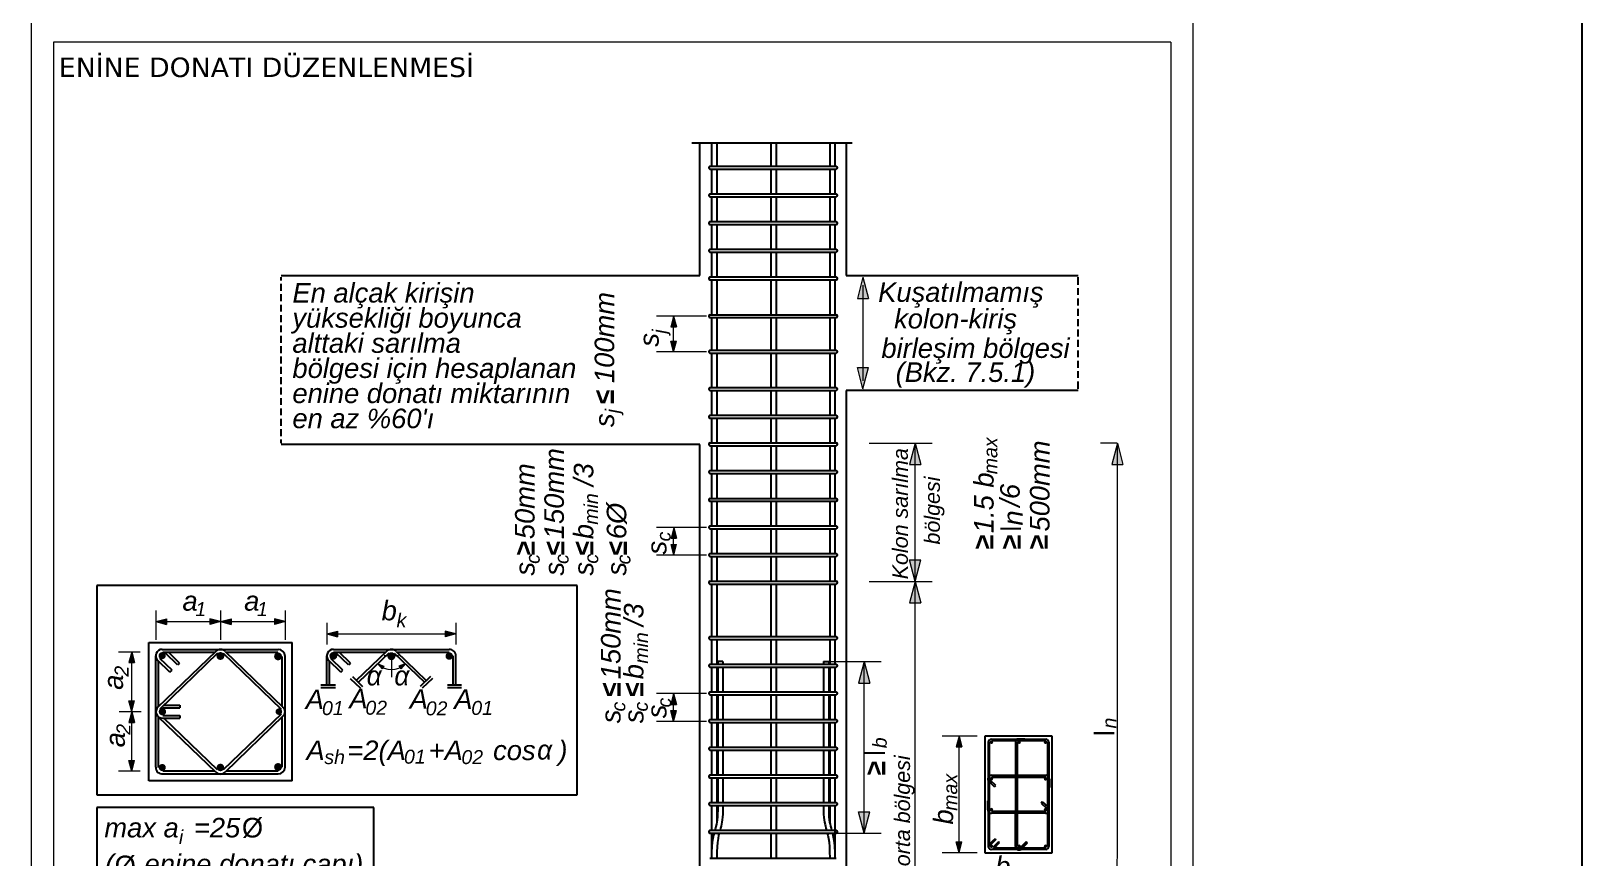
# Model space of a CAD drawing. Header units: millimetres. Extents: x 2232 to 85269, y -3593 to 5869.
# Drawn here: x 84852.8 to 85269.2, y -41.4 to 180.7 of the extents above; entities that cross this region are included whole.
import ezdxf

# ---------------------------------------------------------------- set-up
doc = ezdxf.new("R2010")
doc.units = ezdxf.units.MM
doc.layers.add('Standart', color=7, linetype='Continuous')
doc.styles.add('arial_1_0', font='arial.ttf', dxfattribs={"height": 0.2})
doc.styles.add('arialitalic_1_0', font='ariali.ttf', dxfattribs={"height": 0.2})
doc.styles.add('mistral_1_0', font='MISTRAL.TTF', dxfattribs={"height": 0.2})
doc.styles.add('symbolbold_1_0', font='', dxfattribs={"height": 0.2})
doc.styles.add('symbolitalic_1_0', font='', dxfattribs={"height": 0.2})
doc.styles.add('verdana_1_18', font='verdana.ttf', dxfattribs={"height": 0.2})
doc.styles.get('symbolbold_1_0').set_extended_font_data('Symbol', bold=True)
doc.styles.get('symbolitalic_1_0').set_extended_font_data('Symbol', italic=True)

msp = doc.modelspace()

# ---------------------------------------------------------------- hatches: boundary and pattern name
at = {"layer": 'Standart', "linetype": 'Continuous', "lineweight": 5}
for points in [[(85076.16, 114.59), (85074.67, 108.84), (85077.65, 108.84)], [(85025.33, 104.08), (85024.59, 101.2), (85026.08, 101.2)], [(85025.33, 94.52), (85024.59, 97.4), (85026.08, 97.4)], [(85076.16, 84.53), (85074.67, 90.29), (85077.65, 90.29)], [(85090.2, 69.98), (85088.71, 64.23), (85091.69, 64.23)], [(85144.49, 69.98), (85143, 64.23), (85145.98, 64.23)], [(85025.4, 47.31), (85024.65, 44.43), (85026.14, 44.43)], [(85025.4, 39.86), (85024.65, 42.74), (85026.14, 42.74)], [(85090.2, 32.85), (85088.71, 38.61), (85091.69, 38.61)], [(85090.2, 32.85), (85088.71, 27.1), (85091.69, 27.1)], [(84886.3, 22.06), (84889.17, 22.8), (84889.17, 21.31)], [(84903.67, 22.06), (84900.79, 22.8), (84900.79, 21.31)], [(84903.67, 22.06), (84906.55, 22.8), (84906.55, 21.31)], [(84921.04, 22.06), (84918.16, 22.8), (84918.16, 21.31)], [(84932.23, 18.74), (84935.11, 19.48), (84935.11, 18)], [(84966.88, 18.74), (84964.01, 19.48), (84964.01, 18)], [(84879.84, 13.9), (84879.1, 11.02), (84880.59, 11.02)], [(84945.88, 10.68), (84947.55, 10.06), (84947.04, 9.33)], [(84953.27, 10.68), (84951.6, 10.06), (84952.11, 9.33)], [(85076.49, 11.29), (85075, 5.54), (85077.98, 5.54)], [(84879.84, -2.14), (84879.1, 0.74), (84880.59, 0.74)], [(85025.33, 2.7), (85024.59, -0.18), (85026.08, -0.18)], [(84879.84, -2.14), (84879.1, -5.01), (84880.59, -5.01)], [(85025.33, -4.75), (85024.59, -1.87), (85026.08, -1.87)], [(85101.99, -8.69), (85101.24, -11.56), (85102.73, -11.56)], [(84879.84, -18.18), (84879.1, -15.3), (84880.59, -15.3)], [(85076.49, -34.78), (85075, -29.02), (85077.98, -29.02)], [(85101.99, -40.02), (85101.24, -37.14), (85102.73, -37.14)]]:
    msp.add_hatch(color=1, dxfattribs=at).paths.add_polyline_path(points)
at = {"layer": 'Standart', "linetype": 'Continuous', "lineweight": -3}
h = msp.add_hatch(color=254, dxfattribs=at)
edge = h.paths.add_edge_path(flags=0)
edge.add_arc((84888, 12.89), 0.971, 0, 360)
h = msp.add_hatch(color=254, dxfattribs=at)
edge = h.paths.add_edge_path(flags=0)
edge.add_arc((84903.65, 12.81), 1.07, 0, 360)
h = msp.add_hatch(color=254, dxfattribs=at)
edge = h.paths.add_edge_path(flags=0)
edge.add_arc((84919.13, 12.71), 1.07, 0, 360)
h = msp.add_hatch(color=254, dxfattribs=at)
edge = h.paths.add_edge_path(flags=0)
edge.add_arc((84933.97, 12.85), 1.05, 0, 360)
h = msp.add_hatch(color=254, dxfattribs=at)
edge = h.paths.add_edge_path(flags=0)
edge.add_arc((84949.56, 12.76), 1.08, 0, 360)
h = msp.add_hatch(color=254, dxfattribs=at)
edge = h.paths.add_edge_path(flags=0)
edge.add_arc((84965.1, 12.8), 1.01, 0, 360)
h = msp.add_hatch(color=254, dxfattribs=at)
edge = h.paths.add_edge_path(flags=0)
edge.add_arc((84888.07, -2.14), 0.994, 0, 360)
h = msp.add_hatch(color=254, dxfattribs=at)
edge = h.paths.add_edge_path(flags=0)
edge.add_arc((84919.35, -2.14), 0.892, 0, 360)
h = msp.add_hatch(color=254, dxfattribs=at)
edge = h.paths.add_edge_path(flags=0)
edge.add_arc((85110.67, -10.36), 0.487, 0, 360)
h = msp.add_hatch(color=254, dxfattribs=at)
edge = h.paths.add_edge_path(flags=0)
edge.add_arc((85118.11, -10.35), 0.487, 0, 360)
h = msp.add_hatch(color=254, dxfattribs=at)
edge = h.paths.add_edge_path(flags=0)
edge.add_arc((85125.2, -10.36), 0.487, 0, 360)
h = msp.add_hatch(color=254, dxfattribs=at)
edge = h.paths.add_edge_path(flags=0)
edge.add_arc((84888.03, -17.15), 0.961, 0, 360)
h = msp.add_hatch(color=254, dxfattribs=at)
edge = h.paths.add_edge_path(flags=0)
edge.add_arc((84903.65, -17.13), 1.02, 0, 360)
h = msp.add_hatch(color=254, dxfattribs=at)
edge = h.paths.add_edge_path(flags=0)
edge.add_arc((84919.13, -17.01), 1.07, 0, 360)
h = msp.add_hatch(color=254, dxfattribs=at)
edge = h.paths.add_edge_path(flags=0)
edge.add_arc((85110.67, -20.19), 0.487, 0, 360)
h = msp.add_hatch(color=254, dxfattribs=at)
edge = h.paths.add_edge_path(flags=0)
edge.add_arc((85125.2, -20.19), 0.487, 0, 360)
h = msp.add_hatch(color=254, dxfattribs=at)
edge = h.paths.add_edge_path(flags=0)
edge.add_arc((85110.67, -28.45), 0.487, 0, 360)
h = msp.add_hatch(color=254, dxfattribs=at)
edge = h.paths.add_edge_path(flags=0)
edge.add_arc((85125.2, -28.46), 0.487, 0, 360)
h = msp.add_hatch(color=254, dxfattribs=at)
edge = h.paths.add_edge_path(flags=0)
edge.add_arc((85110.67, -38.29), 0.487, 0, 360)
h = msp.add_hatch(color=254, dxfattribs=at)
edge = h.paths.add_edge_path(flags=0)
edge.add_arc((85118.11, -38.29), 0.487, 0, 360)
h = msp.add_hatch(color=254, dxfattribs=at)
edge = h.paths.add_edge_path(flags=0)
edge.add_arc((85125.2, -38.29), 0.487, 0, 360)

# ---------------------------------------------------------------- linework, layer by layer
msp.add_line((85269.24, 906.6), (85269.24, -3593.4))
at = {"layer": 'Standart', "color": 250, "linetype": 'Continuous', "lineweight": 5}
for points in [[(84852.8, 849.19), (84852.8, -1192.84)], [(85164.8, -1192.84), (85164.8, 849.19)], [(84858.8, 177.68), (84858.8, -278.41)], [(85158.8, 177.68), (84858.8, 177.68)], [(85158.8, 177.68), (85158.8, -278.41)]]:
    msp.add_lwpolyline(points, dxfattribs=at)
at = {"layer": 'Standart', "color": 254, "linetype": 'Continuous', "lineweight": -3}
for points in [[(85030.22, 150.67), (85073.31, 150.67)], [(85035.48, 150.67), (85035.48, 144.37)], [(85036.9, 150.67), (85036.9, 144.37)], [(85051.42, 150.67), (85051.42, 144.37)], [(85052.85, 150.58), (85052.85, 144.37)], [(85067.27, 150.67), (85067.27, 144.37)], [(85068.64, 150.67), (85068.64, 144.37)], [(85035.1, 144.37), (85069.01, 144.37)], [(85035.1, 143.6), (85069.01, 143.6)], [(85035.48, 143.6), (85035.48, 136.93)], [(85036.9, 143.6), (85036.9, 136.93)], [(85051.42, 143.6), (85051.42, 136.93)], [(85052.85, 143.6), (85052.85, 136.93)], [(85067.27, 143.6), (85067.27, 136.93)], [(85068.64, 143.6), (85068.64, 136.93)], [(85035.1, 136.93), (85069.01, 136.93)], [(85035.1, 136.15), (85069.01, 136.15)], [(85035.48, 136.15), (85035.48, 129.45)], [(85036.9, 136.15), (85036.9, 129.45)], [(85051.42, 136.15), (85051.42, 129.45)], [(85052.85, 136.15), (85052.85, 129.45)], [(85067.27, 136.15), (85067.27, 129.45)], [(85068.64, 136.15), (85068.64, 129.45)], [(85035.1, 129.48), (85069.01, 129.48)], [(85035.1, 128.71), (85069.01, 128.71)], [(85035.48, 128.71), (85035.48, 122.07)], [(85036.9, 128.71), (85036.9, 122.07)], [(85051.42, 128.71), (85051.42, 122.07)], [(85052.85, 128.71), (85052.85, 122.07)], [(85067.27, 128.71), (85067.27, 122.07)], [(85068.64, 128.71), (85068.64, 122.07)], [(85035.1, 122.07), (85069.01, 122.07)], [(85035.1, 121.29), (85069.01, 121.29)], [(85035.48, 121.29), (85035.48, 114.59)], [(85036.9, 121.29), (85036.9, 114.59)], [(85051.42, 121.29), (85051.42, 114.59)], [(85052.85, 121.29), (85052.85, 114.59)], [(85067.27, 121.29), (85067.27, 114.59)], [(85068.64, 121.29), (85068.64, 114.59)], [(84919.96, 113.69), (84919.96, 114.59)], [(84919.96, 110.87), (84919.96, 112.76)], [(85035.1, 114.62), (85069.01, 114.62)], [(85035.1, 113.85), (85069.01, 113.85)], [(85035.48, 113.85), (85035.48, 104.45)], [(85036.9, 113.85), (85036.9, 104.45)], [(85051.42, 113.85), (85051.42, 104.45)], [(85052.85, 113.85), (85052.85, 104.45)], [(85067.27, 113.85), (85067.27, 104.45)], [(85068.64, 113.85), (85068.64, 104.45)], [(85133.94, 112.54), (85133.94, 114.59)], [(84919.96, 108.11), (84919.96, 109.97)], [(85133.94, 109.78), (85133.94, 111.64)], [(85133.94, 106.99), (85133.94, 108.82)], [(84919.96, 105.32), (84919.96, 107.15)], [(84919.96, 102.49), (84919.96, 104.39)], [(85035.1, 104.48), (85069.01, 104.48)], [(85133.94, 104.17), (85133.94, 106.06)], [(84919.96, 99.76), (84919.96, 101.59)], [(85035.1, 103.7), (85069.01, 103.7)], [(85035.48, 103.7), (85035.48, 94.92)], [(85036.9, 103.7), (85036.9, 94.92)], [(85051.42, 103.7), (85051.42, 94.92)], [(85052.85, 103.7), (85052.85, 94.92)], [(85067.27, 103.7), (85067.27, 94.92)], [(85068.64, 103.7), (85068.64, 94.92)], [(85133.94, 101.44), (85133.94, 103.27)], [(85133.94, 98.62), (85133.94, 100.51)], [(84919.96, 96.94), (84919.96, 98.83)], [(84919.96, 94.18), (84919.96, 96.04)], [(85133.94, 95.85), (85133.94, 97.69)], [(84919.96, 91.39), (84919.96, 93.22)], [(85035.1, 94.92), (85069.01, 94.92)], [(85035.1, 94.15), (85069.01, 94.15)], [(85035.48, 94.15), (85035.48, 84.9)], [(85036.9, 94.15), (85036.9, 84.9)], [(85051.42, 94.15), (85051.42, 84.9)], [(85052.85, 94.15), (85052.85, 84.9)], [(85067.27, 94.15), (85067.27, 84.9)], [(85068.64, 94.15), (85068.64, 84.9)], [(85133.94, 93.06), (85133.94, 94.89)], [(85133.94, 90.24), (85133.94, 92.13)], [(84919.96, 88.56), (84919.96, 90.46)], [(84919.96, 85.8), (84919.96, 87.67)], [(85133.94, 87.48), (85133.94, 89.34)], [(84919.96, 83.01), (84919.96, 84.9)], [(85035.1, 84.9), (85069.01, 84.9)], [(85035.1, 84.13), (85069.01, 84.13)], [(85035.48, 84.13), (85035.48, 77.46)], [(85036.9, 84.13), (85036.9, 77.46)], [(85051.42, 84.13), (85051.42, 77.46)], [(85052.85, 84.13), (85052.85, 77.46)], [(85067.27, 84.13), (85067.27, 77.46)], [(85068.64, 84.13), (85068.64, 77.46)], [(85133.94, 84.53), (85133.94, 86.58)], [(84919.96, 80.25), (84919.96, 82.08)], [(84919.96, 77.46), (84919.96, 79.29)], [(84919.96, 74.64), (84919.96, 76.53)], [(85035.1, 77.46), (85069.01, 77.46)], [(85035.1, 76.68), (85069.01, 76.68)], [(85035.48, 76.68), (85035.48, 70.08)], [(85036.9, 76.68), (85036.9, 70.08)], [(85051.42, 76.68), (85051.42, 70.08)], [(85052.85, 76.68), (85052.85, 70.08)], [(85067.27, 76.68), (85067.27, 70.08)], [(85068.64, 76.68), (85068.64, 70.08)], [(84919.96, 71.88), (84919.96, 73.74)], [(84919.96, 69.98), (84919.96, 70.98)], [(85035.1, 70.08), (85069.01, 70.08)], [(85035.1, 69.3), (85069.01, 69.3)], [(85035.48, 69.3), (85035.48, 62.63)], [(85036.9, 69.3), (85036.9, 62.63)], [(85051.42, 69.3), (85051.42, 62.63)], [(85052.85, 69.3), (85052.85, 62.63)], [(85067.27, 69.3), (85067.27, 62.63)], [(85068.64, 69.3), (85068.64, 62.63)], [(85077.82, 69.98), (85077.88, 69.98)], [(85035.1, 62.63), (85069.01, 62.63)], [(85035.1, 61.86), (85069.01, 61.86)], [(85035.48, 61.86), (85035.48, 55.15)], [(85036.9, 61.86), (85036.9, 55.15)], [(85051.42, 61.86), (85051.42, 55.15)], [(85052.85, 61.86), (85052.85, 55.15)], [(85067.27, 61.86), (85067.27, 55.15)], [(85068.64, 61.86), (85068.64, 55.15)], [(85035.1, 55.15), (85069.01, 55.15)], [(85035.1, 54.38), (85069.01, 54.38)], [(85035.48, 54.38), (85035.48, 47.77)], [(85036.9, 54.38), (85036.9, 47.77)], [(85051.42, 54.38), (85051.42, 47.77)], [(85052.85, 54.38), (85052.85, 47.77)], [(85067.27, 54.38), (85067.27, 47.77)], [(85068.64, 54.38), (85068.64, 47.77)], [(85035.1, 47.77), (85069.01, 47.77)], [(85035.1, 47), (85069.01, 47)], [(85035.48, 47), (85035.48, 40.33)], [(85036.9, 47), (85036.9, 40.33)], [(85051.42, 47), (85051.42, 40.33)], [(85052.85, 47), (85052.85, 40.33)], [(85067.27, 47), (85067.27, 40.33)], [(85068.64, 47), (85068.64, 40.33)], [(85035.1, 40.33), (85069.01, 40.33)], [(85035.1, 39.55), (85069.01, 39.55)], [(85035.48, 39.55), (85035.48, 32.91)], [(85036.9, 39.55), (85036.9, 32.91)], [(85051.42, 39.55), (85051.42, 32.91)], [(85052.85, 39.55), (85052.85, 32.91)], [(85067.27, 39.55), (85067.27, 32.91)], [(85068.64, 39.55), (85068.64, 32.91)], [(84999.44, 31.73), (84870.48, 31.73)], [(84870.48, 31.73), (84870.48, -24.5)], [(84999.44, -24.5), (84999.44, 31.73)], [(85035.1, 32.91), (85069.01, 32.91)], [(85035.1, 32.14), (85069.01, 32.14)], [(85035.48, 32.14), (85035.48, 17.99)], [(85036.9, 32.14), (85036.9, 17.99)], [(85051.42, 32.14), (85051.42, 17.99)], [(85052.85, 32.14), (85052.85, 17.99)], [(85067.27, 32.14), (85067.27, 17.99)], [(85068.64, 32.14), (85068.64, 17.99)], [(85035.1, 18.02), (85069.01, 18.02)], [(85035.1, 17.25), (85069.01, 17.25)], [(85035.48, 17.25), (85035.48, 10.61)], [(85036.9, 17.25), (85036.9, 10.61)], [(85051.42, 17.25), (85051.42, 10.61)], [(85052.85, 17.25), (85052.85, 10.61)], [(85067.27, 17.25), (85067.27, 10.61)], [(85068.64, 17.25), (85068.64, 10.61)], [(84884.4, -20.72), (84884.4, 16.44)], [(84884.4, 16.44), (84922.9, 16.44)], [(84886.3, -17.01), (84886.3, 12.82)], [(84902.4, 14.06), (84886.86, -0.9)], [(84902.89, 13.56), (84887.35, -1.45)], [(84888.02, 14.58), (84919.13, 14.58)], [(84888.2, 13.84), (84902.18, 13.84)], [(84892.13, 10.4), (84888.87, 13.56)], [(84892.69, 10.92), (84889.68, 13.84)], [(84904.41, 13.56), (84919.92, -1.45)], [(84904.91, 14.06), (84920.45, -0.9)], [(84905.13, 13.84), (84919.08, 13.84)], [(84920.2, -0.68), (84920.2, 12.7)], [(84921.01, -17.01), (84921.01, 12.71)], [(84922.9, -20.72), (84922.9, 16.44)], [(84932.23, 4.97), (84932.23, 12.82)], [(84934.03, 14.58), (84965.09, 14.58)], [(84934.03, 13.84), (84948.05, 13.84)], [(84938, 10.4), (84934.75, 13.56)], [(84938.56, 10.92), (84935.55, 13.84)], [(84948.27, 14.06), (84940.14, 6.21)], [(84948.83, 13.56), (84940.7, 5.74)], [(84950.29, 13.56), (84958.42, 5.74)], [(84950.85, 14.06), (84958.91, 6.21)], [(84951.03, 13.84), (84965.09, 13.84)], [(84966.11, 4.97), (84966.11, 12.82)], [(84966.88, 4.97), (84966.88, 12.82)], [(84890.11, 8.44), (84886.86, 11.64)], [(84887.07, -0.68), (84887.07, 11.42)], [(84890.67, 8.97), (84887.35, 12.1)], [(84890.11, 8.44), (84890.67, 8.97)], [(84892.69, 10.92), (84892.13, 10.4)], [(84935.99, 8.44), (84932.73, 11.64)], [(84932.98, 4.97), (84932.98, 11.36)], [(84936.55, 8.97), (84933.29, 12.1)], [(84935.99, 8.44), (84936.55, 8.97)], [(84938.56, 10.92), (84938, 10.4)], [(85035.1, 10.61), (85069.01, 10.61)], [(85035.1, 9.83), (85069.01, 9.83)], [(85035.48, 9.83), (85035.48, 3.16)], [(85036.9, 9.83), (85036.9, 3.16)], [(85037.18, 11.29), (85037.18, 10.61)], [(85038.58, 11.29), (85037.18, 11.29)], [(85037.18, 9.83), (85037.18, 3.16)], [(85038.58, 11.29), (85038.58, 10.61)], [(85038.58, 9.83), (85038.58, 3.16)], [(85051.42, 9.83), (85051.42, 3.16)], [(85052.85, 9.83), (85052.85, 3.16)], [(85065.6, 11.29), (85065.6, 10.61)], [(85065.6, 11.29), (85067, 11.29)], [(85065.6, 9.83), (85065.6, 3.16)], [(85067, 11.29), (85067, 10.61)], [(85067, 11.29), (85067.06, 11.29)], [(85067, 9.83), (85067, 3.16)], [(85067.27, 9.83), (85067.27, 3.16)], [(85068.64, 9.83), (85068.64, 3.16)], [(84934.53, 4.97), (84930.65, 4.97)], [(84934.53, 4.22), (84930.65, 4.22)], [(84938.5, 6.77), (84941.26, 4.13)], [(84939.09, 7.29), (84941.76, 4.66)], [(84940.7, 5.74), (84940.76, 5.74)], [(84960.03, 7.29), (84957.3, 4.66)], [(84960.56, 6.77), (84957.86, 4.13)], [(84958.42, 5.74), (84958.48, 5.74)], [(84968.4, 4.97), (84964.59, 4.97)], [(84968.4, 4.22), (84964.59, 4.22)], [(85035.1, 3.16), (85069.01, 3.16)], [(85035.1, 2.39), (85069.01, 2.39)], [(85035.48, 2.39), (85035.48, -4.25)], [(85036.9, 2.39), (85036.9, -4.25)], [(85037.18, 2.39), (85037.18, -4.25)], [(85038.58, 2.39), (85038.58, -4.25)], [(85051.42, 2.39), (85051.42, -4.25)], [(85052.85, 2.39), (85052.85, -4.25)], [(85065.6, 2.39), (85065.6, -4.25)], [(85067, 2.39), (85067, -4.25)], [(85067.27, 2.39), (85067.27, -4.25)], [(85068.64, 2.39), (85068.64, -4.25)], [(84887.07, -17.12), (84887.07, -3.56)], [(84902.4, -18.36), (84887.07, -3.6)], [(84888.16, -1.11), (84892.75, -1.11)], [(84888.16, -3.13), (84892.75, -3.13)], [(84888.16, -3.87), (84892.75, -3.87)], [(84888.5, -0.43), (84892.75, -0.43)], [(84902.89, -17.8), (84888.5, -3.87)], [(84892.75, -0.43), (84892.75, -1.11)], [(84892.75, -3.13), (84892.75, -3.87)], [(84919.92, -2.85), (84904.41, -17.8)], [(84920.45, -3.38), (84904.91, -18.36)], [(84920.2, -17.01), (84920.2, -3.6)], [(85035.1, -4.25), (85069.01, -4.25)], [(85035.1, -5.03), (85069.01, -5.03)], [(85035.48, -5.03), (85035.48, -11.7)], [(85036.9, -5.03), (85036.9, -11.7)], [(85037.18, -5.03), (85037.18, -11.7)], [(85038.58, -5.03), (85038.58, -11.7)], [(85051.42, -5.03), (85051.42, -11.7)], [(85052.85, -5.03), (85052.85, -11.7)], [(85065.6, -5.03), (85065.6, -11.7)], [(85067, -5.03), (85067, -11.7)], [(85067.27, -5.03), (85067.27, -11.7)], [(85068.64, -5.03), (85068.64, -11.7)], [(85035.1, -11.7), (85069.01, -11.7)], [(85035.1, -12.47), (85069.01, -12.47)], [(85035.48, -12.47), (85035.48, -19.14)], [(85036.9, -12.47), (85036.9, -19.14)], [(85037.18, -12.47), (85037.18, -19.14)], [(85038.58, -12.47), (85038.58, -19.14)], [(85051.42, -12.47), (85051.42, -19.14)], [(85052.85, -12.47), (85052.85, -19.14)], [(85065.6, -12.47), (85065.6, -19.14)], [(85067, -12.47), (85067, -19.14)], [(85067.27, -12.47), (85067.27, -19.14)], [(85068.64, -12.47), (85068.64, -19.14)], [(85126.99, -8.69), (85108.94, -8.69)], [(85108.94, -8.69), (85108.94, -40.02)], [(85109.84, -38.34), (85109.84, -10.36)], [(85110.18, -38.34), (85110.18, -10.36)], [(85110.67, -9.56), (85125.25, -9.56)], [(85110.67, -9.87), (85125.25, -9.87)], [(85117.15, -10.21), (85117.15, -19.23)], [(85117.67, -9.49), (85117.53, -9.55)], [(85117.62, -10.35), (85117.62, -19.23)], [(85117.62, -10.35), (85117.62, -19.23)], [(85119.64, -9.49), (85117.67, -9.49)], [(85119.64, -9.49), (85119.64, -9.56)], [(85125.69, -10.36), (85125.69, -38.34)], [(85126.09, -10.36), (85126.09, -38.34)], [(85126.99, -40.02), (85126.99, -8.69)], [(84922.9, -20.72), (84884.4, -20.72)], [(84919.15, -18.89), (84888.17, -18.89)], [(84902.12, -18.14), (84888.23, -18.14)], [(84919.15, -18.14), (84905.19, -18.14)], [(85035.1, -19.14), (85069.01, -19.14)], [(85035.1, -19.92), (85069.01, -19.92)], [(85035.48, -19.92), (85035.48, -26.56)], [(85036.9, -19.92), (85036.9, -26.56)], [(85037.18, -19.92), (85037.18, -26.56)], [(85038.58, -19.92), (85038.58, -26.56)], [(85051.42, -19.92), (85051.42, -26.56)], [(85052.85, -19.92), (85052.85, -26.56)], [(85065.6, -19.92), (85065.6, -26.56)], [(85067, -19.92), (85067, -26.56)], [(85067.27, -19.92), (85067.27, -26.56)], [(85068.64, -19.92), (85068.64, -26.56)], [(85111.85, -21.96), (85110.33, -20.51)], [(85111.85, -21.96), (85110.33, -20.51)], [(85110.67, -19.23), (85125.25, -19.23)], [(85110.67, -19.7), (85125.25, -19.7)], [(85117.15, -19.7), (85117.15, -28.94)], [(85117.62, -19.7), (85117.62, -28.94)], [(85117.62, -19.7), (85117.62, -28.94)], [(85126.22, -20.2), (85126.22, -22.52)], [(84870.48, -24.5), (84999.44, -24.5)], [(85111.53, -22.3), (85110.18, -21.01)], [(85111.53, -22.3), (85111.85, -21.96)], [(85126.22, -22.52), (85126.09, -22.52)], [(84944.88, -27.86), (84870.48, -27.86)], [(84870.48, -27.86), (84870.48, -48.8)], [(84944.88, -48.8), (84944.88, -27.86)], [(85035.1, -26.56), (85069.01, -26.56)], [(85035.1, -27.33), (85069.01, -27.33)], [(85035.48, -27.33), (85035.48, -34)], [(85036.9, -27.33), (85036.9, -31.95)], [(85037.18, -28.6), (85037.16, -29.65)], [(85037.18, -27.33), (85037.18, -28.6)], [(85038.58, -28.6), (85038.52, -29.63)], [(85038.58, -27.33), (85038.58, -28.6)], [(85051.42, -27.33), (85051.42, -34.03)], [(85052.85, -27.33), (85052.85, -34.03)], [(85065.6, -27.33), (85065.6, -28.6)], [(85065.6, -28.6), (85065.61, -29.63)], [(85067, -27.33), (85067, -28.6)], [(85067, -28.6), (85067, -29.63)], [(85067.27, -27.33), (85067.27, -31.95)], [(85067.27, -27.33), (85067.27, -31.95)], [(85068.64, -27.33), (85068.64, -41.43)], [(85109.68, -26.12), (85109.84, -26.12)], [(85109.68, -28.51), (85109.68, -26.12)], [(85125.25, -28.94), (85110.67, -28.94)], [(85124.33, -26.36), (85124.01, -26.7)], [(85124.01, -26.7), (85125.59, -28.16)], [(85124.33, -26.36), (85125.69, -27.61)], [(85036.71, -32.96), (85036.56, -33.41)], [(85036.84, -32.39), (85036.71, -32.96)], [(85036.94, -31.86), (85036.84, -32.39)], [(85037.04, -31.23), (85036.94, -31.86)], [(85037.12, -30.49), (85037.04, -31.23)], [(85037.16, -29.65), (85037.12, -30.49)], [(85038.08, -32.88), (85037.92, -33.47)], [(85038.21, -32.4), (85038.08, -32.88)], [(85038.3, -31.86), (85038.21, -32.4)], [(85038.39, -31.21), (85038.3, -31.86)], [(85038.46, -30.49), (85038.39, -31.21)], [(85038.52, -29.63), (85038.46, -30.49)], [(85065.61, -29.63), (85065.66, -30.59)], [(85065.66, -30.59), (85065.75, -31.21)], [(85065.75, -31.21), (85065.88, -31.86)], [(85065.88, -31.86), (85065.99, -32.41)], [(85065.99, -32.41), (85066.1, -32.88)], [(85066.1, -32.88), (85066.22, -33.41)], [(85067, -29.63), (85067.01, -30.5)], [(85067.01, -30.5), (85067.11, -31.19)], [(85067.11, -31.19), (85067.21, -31.86)], [(85067.21, -31.86), (85067.34, -32.39)], [(85067.34, -32.39), (85067.46, -32.88)], [(85067.46, -32.88), (85067.62, -33.41)], [(85125.18, -29.44), (85110.67, -29.44)], [(85117.15, -38.34), (85117.15, -29.44)], [(85117.62, -29.44), (85117.62, -38.34)], [(85117.62, -38.34), (85117.62, -29.44)], [(85035.1, -34), (85069.01, -34)], [(85035.1, -34.78), (85069.01, -34.78)], [(85035.48, -34.78), (85035.48, -41.45)], [(85035.73, -37.2), (85035.6, -38.41)], [(85035.88, -36.17), (85035.73, -37.2)], [(85036.07, -35.3), (85035.88, -36.17)], [(85036.2, -34.78), (85036.07, -35.3)], [(85036.56, -33.41), (85036.38, -33.97)], [(85036.38, -33.97), (85036.38, -34)], [(85037.09, -37.31), (85037, -38.41)], [(85037.28, -36.17), (85037.09, -37.31)], [(85037.43, -35.31), (85037.28, -36.17)], [(85037.57, -34.79), (85037.43, -35.31)], [(85037.8, -33.97), (85037.79, -34)], [(85037.92, -33.47), (85037.8, -33.97)], [(85051.42, -34.78), (85051.42, -41.43)], [(85052.85, -34.78), (85052.85, -41.43)], [(85066.22, -33.41), (85066.38, -33.97)], [(85066.38, -33.97), (85066.39, -34)], [(85066.56, -34.78), (85066.72, -35.3)], [(85066.72, -35.3), (85066.9, -36.17)], [(85066.9, -36.17), (85067.06, -37.2)], [(85067.06, -37.2), (85067.18, -38.41)], [(85067.62, -33.41), (85067.77, -33.97)], [(85067.77, -33.97), (85067.78, -34)], [(85067.96, -34.78), (85068.11, -35.3)], [(85068.11, -35.3), (85068.3, -36.17)], [(85068.3, -36.17), (85068.45, -37.19)], [(85068.45, -37.19), (85068.52, -38.41)], [(85111.64, -36.3), (85110.18, -37.63)], [(85111.85, -36.51), (85110.33, -37.97)], [(85112.53, -37.13), (85111.01, -38.65)], [(85112.79, -37.38), (85111.29, -38.87)], [(85111.64, -36.3), (85111.85, -36.51)], [(85112.79, -37.38), (85112.53, -37.13)], [(85119.96, -37.13), (85118.44, -38.65)], [(85120.26, -37.44), (85118.94, -38.78)], [(85120.26, -37.44), (85119.96, -37.13)], [(85035.1, -41.45), (85069.01, -41.45)], [(85035.6, -38.41), (85035.54, -39.8)], [(85035.54, -39.8), (85035.54, -41.45)], [(85036.94, -39.8), (85036.9, -41.45)], [(85036.9, -40.76), (85036.9, -41.45)], [(85037, -38.41), (85036.94, -39.8)], [(85067.18, -38.41), (85067.21, -39.8)], [(85067.21, -39.8), (85067.27, -41.43)], [(85068.52, -38.41), (85068.64, -39.8)], [(85068.64, -39.8), (85068.64, -41.43)], [(85108.94, -40.02), (85126.99, -40.02)], [(85125.25, -39.15), (85110.67, -39.15)], [(85125.25, -38.78), (85111.39, -38.78)]]:
    msp.add_lwpolyline(points, dxfattribs=at)
at = {"layer": 'Standart', "color": 159, "linetype": 'Continuous', "lineweight": -3}
for points in [[(85032.41, 114.99), (85032.41, 150.67)], [(85071.71, 150.67), (85071.71, 114.99)], [(84919.96, 114.99), (85032.41, 114.99)], [(85071.71, 114.99), (85133.94, 114.99)], [(85133.94, 84.13), (85071.71, 84.13)], [(85071.71, 84.13), (85071.71, -153.31)], [(85032.41, 69.61), (84919.96, 69.61)], [(85032.41, -153.31), (85032.41, 69.61)]]:
    msp.add_lwpolyline(points, dxfattribs=at)
at = {"layer": 'Standart', "color": 1, "linetype": 'Continuous', "lineweight": 5}
for points in [[(85076.16, 114.59), (85074.67, 108.84)], [(85076.16, 114.59), (85077.65, 108.84)], [(85074.67, 108.84), (85077.65, 108.84)], [(85076.1, 112.39), (85076.1, 86.73)], [(85034.21, 104.08), (85020.74, 104.08)], [(85025.33, 104.08), (85024.59, 101.2)], [(85024.59, 101.2), (85026.08, 101.2)], [(85025.33, 94.52), (85025.33, 104.08)], [(85025.33, 104.08), (85026.08, 101.2)], [(85025.33, 94.52), (85024.59, 97.4)], [(85024.59, 97.4), (85026.08, 97.4)], [(85025.33, 94.52), (85026.08, 97.4)], [(85034.21, 94.52), (85020.74, 94.52)], [(85076.16, 84.53), (85074.67, 90.29)], [(85074.67, 90.29), (85077.65, 90.29)], [(85076.16, 84.53), (85077.65, 90.29)], [(85077.88, 69.98), (85094.76, 69.98)], [(85090.2, 69.98), (85088.71, 64.23)], [(85090.2, 69.98), (85091.69, 64.23)], [(85090.2, 32.85), (85090.2, 69.98)], [(85144.42, 69.98), (85139.96, 69.98)], [(85144.49, 69.98), (85143, 64.23)], [(85144.42, -153.31), (85144.49, 69.98)], [(85144.49, 69.98), (85145.98, 64.23)], [(85088.71, 64.23), (85091.69, 64.23)], [(85143, 64.23), (85145.98, 64.23)], [(85034.21, 47.31), (85020.74, 47.31)], [(85025.4, 47.31), (85024.65, 44.43)], [(85025.4, 47.31), (85026.14, 44.43)], [(85024.65, 44.43), (85026.14, 44.43)], [(85025.4, 39.86), (85024.65, 42.74)], [(85024.65, 42.74), (85026.14, 42.74)], [(85025.33, 42.06), (85025.33, 45.1)], [(85025.4, 39.86), (85026.14, 42.74)], [(85034.21, 39.86), (85020.74, 39.86)], [(85090.2, 32.85), (85088.71, 38.61)], [(85088.71, 38.61), (85091.69, 38.61)], [(85090.2, 32.85), (85091.69, 38.61)], [(85077.88, 32.85), (85094.76, 32.85)], [(85090.2, 32.85), (85088.71, 27.1)], [(85090.2, -115.77), (85090.2, 32.85)], [(85090.2, 32.85), (85091.69, 27.1)], [(84886.3, 25.01), (84886.3, 17.19)], [(84903.67, 25.01), (84903.67, 17.19)], [(84921.01, 25.01), (84921.01, 17.19)], [(85088.71, 27.1), (85091.69, 27.1)], [(84886.3, 22.06), (84889.17, 22.8)], [(84886.3, 22.06), (84903.67, 22.06)], [(84886.3, 22.06), (84889.17, 21.31)], [(84889.17, 22.8), (84889.17, 21.31)], [(84903.67, 22.06), (84900.79, 22.8)], [(84900.79, 22.8), (84900.79, 21.31)], [(84903.67, 22.06), (84900.79, 21.31)], [(84903.67, 22.06), (84906.55, 22.8)], [(84903.67, 22.06), (84921.01, 22.06)], [(84903.67, 22.06), (84906.55, 21.31)], [(84906.55, 22.8), (84906.55, 21.31)], [(84921.04, 22.06), (84918.16, 22.8)], [(84918.16, 22.8), (84918.16, 21.31)], [(84921.04, 22.06), (84918.16, 21.31)], [(84932.23, 21.72), (84932.23, 15.89)], [(84966.88, 21.72), (84966.88, 15.89)], [(84932.23, 18.74), (84935.11, 19.48)], [(84932.23, 18.74), (84966.88, 18.74)], [(84932.23, 18.74), (84935.11, 18)], [(84935.11, 19.48), (84935.11, 18)], [(84966.88, 18.74), (84964.01, 19.48)], [(84964.01, 19.48), (84964.01, 18)], [(84966.88, 18.74), (84964.01, 18)], [(84876.28, 13.9), (84882.11, 13.9)], [(84879.84, 13.9), (84879.1, 11.02)], [(84879.84, -1.92), (84879.84, 13.9)], [(84879.84, 13.9), (84880.59, 11.02)], [(84951.47, 12.82), (84947.59, 12.82)], [(84949.57, 13.71), (84949.57, 7.14)], [(84879.1, 11.02), (84880.59, 11.02)], [(84945.88, 10.68), (84947.55, 10.06)], [(84945.88, 10.68), (84947.04, 9.33)], [(84947.55, 10.06), (84947.04, 9.33)], [(84953.27, 10.68), (84951.6, 10.06)], [(84951.6, 10.06), (84952.11, 9.33)], [(84953.27, 10.68), (84952.11, 9.33)], [(85067, 11.29), (85081.08, 11.29)], [(85076.49, 11.29), (85075, 5.54)], [(85076.49, -34.78), (85076.49, 11.29)], [(85076.49, 11.29), (85077.98, 5.54)], [(85075, 5.54), (85077.98, 5.54)], [(84879.84, -2.14), (84879.1, 0.74)], [(84879.1, 0.74), (84880.59, 0.74)], [(84879.84, -2.14), (84880.59, 0.74)], [(85034.21, 2.7), (85020.74, 2.7)], [(85025.33, 2.7), (85024.59, -0.18)], [(85025.33, -4.75), (85025.33, 2.7)], [(85025.33, 2.7), (85026.08, -0.18)], [(84876.49, -2.14), (84882.33, -2.14)], [(84879.84, -2.14), (84879.1, -5.01)], [(84879.84, -17.86), (84879.84, -2.14)], [(84879.84, -2.14), (84880.59, -5.01)], [(85024.59, -0.18), (85026.08, -0.18)], [(85025.33, -4.75), (85024.59, -1.87)], [(85024.59, -1.87), (85026.08, -1.87)], [(85025.33, -4.75), (85026.08, -1.87)], [(84879.1, -5.01), (84880.59, -5.01)], [(85034.21, -4.75), (85020.74, -4.75)], [(85106.86, -8.69), (85097.46, -8.69)], [(85101.99, -8.69), (85101.24, -11.56)], [(85101.24, -11.56), (85102.73, -11.56)], [(85101.99, -40.02), (85101.99, -8.69)], [(85101.99, -8.69), (85102.73, -11.56)], [(84879.84, -18.18), (84879.1, -15.3)], [(84879.1, -15.3), (84880.59, -15.3)], [(84879.84, -18.18), (84880.59, -15.3)], [(84876.28, -18.08), (84882.11, -18.08)], [(85076.49, -34.78), (85075, -29.02)], [(85075, -29.02), (85077.98, -29.02)], [(85076.49, -34.78), (85077.98, -29.02)], [(85068.67, -34.78), (85081.08, -34.78)], [(85101.99, -40.02), (85101.24, -37.14)], [(85101.24, -37.14), (85102.73, -37.14)], [(85101.99, -40.02), (85102.73, -37.14)], [(85106.86, -40.02), (85097.46, -40.02)]]:
    msp.add_lwpolyline(points, dxfattribs=at)
at = {"layer": 'Standart', "color": 254, "linetype": 'Continuous', "lineweight": -3}
for centre, radius, start, end in [((85035.17, 143.98), 0.394, 99.8531, 260.1469), ((85068.94, 143.98), 0.394, 279.8531, 80.1469), ((85035.17, 136.54), 0.394, 99.8531, 260.1469), ((85068.94, 136.54), 0.394, 279.8531, 80.1469), ((85035.17, 129.09), 0.394, 99.8531, 260.1469), ((85068.94, 129.09), 0.394, 279.8531, 80.1469), ((85035.17, 121.68), 0.394, 99.8531, 260.1469), ((85068.94, 121.68), 0.394, 279.8531, 80.1469), ((85035.17, 114.23), 0.394, 99.8531, 260.1469), ((85068.94, 114.23), 0.394, 279.8531, 80.1469), ((85035.17, 104.09), 0.394, 99.8531, 260.1469), ((85068.94, 104.09), 0.394, 279.8531, 80.1469), ((85035.17, 94.54), 0.394, 99.8531, 260.1469), ((85068.94, 94.54), 0.394, 279.8531, 80.1469), ((85035.17, 84.52), 0.394, 99.8531, 260.1469), ((85068.94, 84.52), 0.394, 279.8531, 80.1469), ((85035.17, 77.07), 0.394, 99.8531, 260.1469), ((85068.94, 77.07), 0.394, 279.8531, 80.1469), ((85035.17, 69.69), 0.394, 99.8531, 260.1469), ((85068.94, 69.69), 0.394, 279.8531, 80.1469), ((85035.17, 62.24), 0.394, 99.8531, 260.1469), ((85068.94, 62.24), 0.394, 279.8531, 80.1469), ((85035.17, 54.77), 0.394, 99.8531, 260.1469), ((85068.94, 54.77), 0.394, 279.8531, 80.1469), ((85035.17, 47.38), 0.394, 99.8531, 260.1469), ((85068.94, 47.38), 0.394, 279.8531, 80.1469), ((85035.17, 39.94), 0.394, 99.8531, 260.1469), ((85068.94, 39.94), 0.394, 279.8531, 80.1469), ((85035.17, 32.52), 0.394, 99.8531, 260.1469), ((85068.94, 32.52), 0.394, 279.8531, 80.1469), ((85035.17, 17.63), 0.394, 99.8531, 260.1469), ((85068.94, 17.63), 0.394, 279.8531, 80.1469), ((84888, 12.89), 1.7, 89.1404, 227.5726), ((84903.65, 12.81), 1.77, 44.7048, 135.2952), ((84919.13, 12.71), 1.87, 0, 90), ((84933.97, 12.85), 1.73, 87.8177, 224.4814), ((84949.56, 12.76), 1.83, 45.2665, 134.7335), ((84965.1, 12.8), 1.78, 0.3925, 90.6039), ((85035.17, 10.22), 0.394, 99.8531, 260.1469), ((85068.94, 10.22), 0.394, 279.8531, 80.1469), ((85035.17, 2.78), 0.394, 99.8531, 260.1469), ((85068.94, 2.78), 0.394, 279.8531, 80.1469), ((84888.07, -2.14), 1.74, 134.2281, 273.0306), ((84919.35, -2.14), 1.66, 311.5868, 48.4132), ((85035.17, -4.64), 0.394, 99.8531, 260.1469), ((85068.94, -4.64), 0.394, 279.8531, 80.1469), ((85035.17, -12.08), 0.394, 99.8531, 260.1469), ((85068.94, -12.08), 0.394, 279.8531, 80.1469), ((85110.63, -10.35), 0.798, 87.1837, 180.6545), ((85118.09, -10.35), 0.949, 149.5136, 171.5102), ((85125.29, -10.35), 0.798, 359.3455, 92.8163), ((84888.03, -17.15), 1.74, 175.4117, 274.5883), ((84903.65, -17.13), 1.76, 224.4203, 315.5797), ((84919.13, -17.01), 1.87, 270, 0), ((85035.17, -19.53), 0.394, 99.8531, 260.1469), ((85068.94, -19.53), 0.394, 279.8531, 80.1469), ((85110.69, -20.18), 0.968, 151.4434, 208.1809), ((85110.68, -20.22), 0.989, 90.4901, 121.0497), ((85125.1, -20.35), 1.13, 58.4195, 81.9812), ((85125.33, -20.19), 0.881, 359.8486, 30.7219), ((85035.17, -26.94), 0.394, 99.8531, 260.1469), ((85068.94, -26.94), 0.394, 279.8531, 80.1469), ((85110.83, -28.39), 1.15, 185.9374, 210.6957), ((85125.21, -28.46), 0.979, 334.7676, 25.2324), ((85110.69, -28.4), 1.04, 240.6901, 269.2244), ((85125.18, -28.4), 1.04, 269.5625, 299.0013), ((85035.17, -34.39), 0.394, 99.8531, 260.1469), ((85068.94, -34.39), 0.394, 279.8531, 80.1469), ((85110.67, -38.31), 0.835, 181.968, 318.2617), ((85118.08, -38.3), 0.927, 182.4739, 210.7909), ((85118.11, -38.3), 0.953, 243.079, 296.921), ((85125.22, -38.27), 0.876, 272.3575, 355.4807)]:
    msp.add_arc(centre, radius, start, end, dxfattribs=at)
at = {"layer": 'Standart', "color": 1, "linetype": 'Continuous', "lineweight": 5}
msp.add_arc((84949.57, 14.47), 5.29, 225.7357, 314.2643, dxfattribs=at)

# ---------------------------------------------------------------- texts
at = {"layer": 'Standart', "color": 1, "linetype": 'Continuous', "lineweight": 5, "style": 'verdana_1_18'}
msp.add_text('ENİNE DONATI DÜZENLENMESİ', height=5.2381, dxfattribs=at).set_placement((84860.25, 168.31))
at = {"layer": 'Standart', "color": 254, "linetype": 'Continuous', "lineweight": 5}
for s, height, style, p in [('En alçak kirişin', 5.25, 'arialitalic_1_0', (84922.99, 107.74)), ('yüksekliği boyunca', 5.25, 'arialitalic_1_0', (84922.99, 100.99)), ('alttaki sarılma', 5.25, 'arialitalic_1_0', (84922.99, 94.24)), ('bölgesi için hesaplanan', 5.25, 'arialitalic_1_0', (84922.99, 87.49)), ('enine donatı miktarının', 5.25, 'arialitalic_1_0', (84922.99, 80.74)), ("en az %60'ı", 5.25, 'arialitalic_1_0', (84922.99, 73.99)), ('max a  =25', 5.25, 'arialitalic_1_0', (84872.49, -35.92)), ('Ø', 5.25, 'arial_1_0', (84909.42, -35.92)), ('i', 3.75, 'arialitalic_1_0', (84892.51, -37.7)), ('(    enine donatı çapı)', 5.25, 'arialitalic_1_0', (84872.7, -45.68)), ('b', 5.25, 'arialitalic_1_0', (85111.69, -46.3))]:
    msp.add_text(s, height=height, dxfattribs=dict(at, style=style)).set_placement(p)
at = {"layer": 'Standart', "color": 254, "linetype": 'Continuous', "lineweight": -3}
for s, height, style, p in [('Kuşatılmamış', 5.25, 'arialitalic_1_0', (85080.26, 107.93)), ('kolon-kiriş', 5.25, 'arialitalic_1_0', (85084.55, 100.78)), ('birleşim bölgesi', 5.25, 'arialitalic_1_0', (85081.13, 92.87)), ('(Bkz. 7.5.1)', 5.25, 'arialitalic_1_0', (85084.94, 86.42)), ('a', 5.25, 'arialitalic_1_0', (84893.46, 24.97)), ('1', 3.75, 'arialitalic_1_0', (84896.91, 23.52)), ('a', 5.25, 'arialitalic_1_0', (84910.03, 24.98)), ('1', 3.75, 'arialitalic_1_0', (84913.45, 23.52)), ('b', 5.25, 'arialitalic_1_0', (84946.94, 22.39)), ('k', 3.75, 'arialitalic_1_0', (84950.95, 20.54)), ('a', 5.25, 'symbolitalic_1_0', (84942.93, 4.89)), ('a', 5.25, 'symbolitalic_1_0', (84950.36, 4.89)), ('A', 5.25, 'arialitalic_1_0', (84926.54, -1.44)), ('01', 3.75, 'arialitalic_1_0', (84930.92, -3.06)), ('A', 5.25, 'arialitalic_1_0', (84938.27, -1.25)), ('02', 3.75, 'arialitalic_1_0', (84942.57, -2.96)), ('A', 5.25, 'arialitalic_1_0', (84954.47, -1.37)), ('02', 3.75, 'arialitalic_1_0', (84958.79, -3.13)), ('A', 5.25, 'arialitalic_1_0', (84966.43, -1.39)), ('01', 3.75, 'arialitalic_1_0', (84971.01, -3.01)), ('A   =2(A   +A    cos   )', 5.25, 'arialitalic_1_0', (84926.74, -15.15)), ('sh', 3.75, 'arialitalic_1_0', (84931.56, -16.22)), ('01', 3.75, 'arialitalic_1_0', (84952.93, -16.11)), ('02', 3.75, 'arialitalic_1_0', (84968.36, -16.22)), ('a', 5.25, 'symbolitalic_1_0', (84988.71, -15.02)), ('Ø', 5.25, 'arial_1_0', (84875.24, -46.06))]:
    msp.add_text(s, height=height, dxfattribs=dict(at, style=style)).set_placement(p)
at = {"layer": 'Standart', "color": 254, "linetype": 'Continuous', "lineweight": 5}
for s, height, style, p in [('s    100mm', 5.25, 'arialitalic_1_0', (85009.39, 74.29)), ('j', 3.75, 'arialitalic_1_0', (85023.39, 99.38)), ('s', 5.25, 'arialitalic_1_0', (85021.33, 95.88)), ('max', 3.75, 'arialitalic_1_0', (85112.27, 61.62)), ('s   150mm', 5.25, 'arialitalic_1_0', (84995.88, 34.4)), ('Kolon sarılma', 4.125, 'arialitalic_1_0', (85088.23, 33.41)), ('500mm', 5.25, 'arialitalic_1_0', (85126.27, 46.24)), ('s   50mm', 5.25, 'arialitalic_1_0', (84988.01, 34.4)), ('s   b     /3', 5.25, 'arialitalic_1_0', (85003.79, 34.4)), ('bölgesi', 4.125, 'arialitalic_1_0', (85096.83, 42.75)), ('1.5 b', 5.25, 'arialitalic_1_0', (85111.26, 45.8)), ('/6', 5.25, 'arialitalic_1_0', (85118.27, 52.91)), ('min', 3.75, 'arialitalic_1_0', (85005.02, 48.08)), ('n', 5.25, 'arialitalic_1_0', (85119.07, 47.84)), ('l', 5.25, 'mistral_1_0', (85118.57, 46.23)), ('c', 3.75, 'arialitalic_1_0', (84989.38, 37.56)), ('c', 3.75, 'arialitalic_1_0', (84997.14, 37.54)), ('c', 3.75, 'arialitalic_1_0', (85005.08, 37.62)), ('s    150mm', 5.25, 'arialitalic_1_0', (85011.09, -5.26)), ('s    b     /3', 5.25, 'arialitalic_1_0', (85017.24, -5.26)), ('min', 3.75, 'arialitalic_1_0', (85018.5, 10.75)), ('c', 3.75, 'arialitalic_1_0', (85012.35, -2.1)), ('c', 3.75, 'arialitalic_1_0', (85018.4, -2.1)), ('Kolon orta bölgesi', 4.125, 'arialitalic_1_0', (85088.81, -60)), ('max', 3.75, 'arialitalic_1_0', (85101.48, -28.76)), ('b', 5.25, 'arialitalic_1_0', (85100.38, -32.46))]:
    msp.add_text(s, height=height, rotation=90, dxfattribs=dict(at, style=style)).set_placement(p)
at = {"layer": 'Standart', "color": 254, "linetype": 'Continuous', "lineweight": -3}
for s, height, style, p in [('£', 5.25, 'symbolbold_1_0', (85009.3, 80.5)), ('j', 3.75, 'arialitalic_1_0', (85010.75, 78)), ('s   6Ø', 5.25, 'arialitalic_1_0', (85012.63, 34.4)), ('c', 3.75, 'arialitalic_1_0', (85024.55, 43.58)), ('³', 5.25, 'symbolbold_1_0', (84988.04, 39.87)), ('£', 5.25, 'symbolbold_1_0', (84995.98, 39.87)), ('£', 5.25, 'symbolbold_1_0', (85003.78, 39.87)), ('£', 5.25, 'symbolbold_1_0', (85012.78, 39.87)), ('s', 5.25, 'arialitalic_1_0', (85023.41, 40.07)), ('³', 5.25, 'symbolbold_1_0', (85111.22, 41.51)), ('³', 5.25, 'symbolbold_1_0', (85118.53, 41.51)), ('³', 5.25, 'symbolbold_1_0', (85125.81, 41.51)), ('c', 3.75, 'arialitalic_1_0', (85013.73, 37.42)), ('2', 3.75, 'arialitalic_1_0', (84879, 7.27)), ('a', 5.25, 'arialitalic_1_0', (84877.51, 3.73)), ('£', 5.25, 'symbolbold_1_0', (85011.08, 1.89)), ('£', 5.25, 'symbolbold_1_0', (85017.23, 1.89)), ('c', 3.75, 'arialitalic_1_0', (85024.67, -1.01)), ('s', 5.25, 'arialitalic_1_0', (85023.41, -3.91)), ('n', 3.75, 'arialitalic_1_0', (85144.19, -6.67)), ('a', 5.25, 'arialitalic_1_0', (84878.01, -11.72)), ('2', 3.75, 'arialitalic_1_0', (84879.5, -8.34)), ('l', 5.25, 'mistral_1_0', (85143.69, -8.72)), ('b', 3.75, 'arialitalic_1_0', (85082.56, -11.98)), ('l', 5.25, 'mistral_1_0', (85082.06, -14.03)), ('³', 5.25, 'symbolbold_1_0', (85082.14, -19.23))]:
    msp.add_text(s, height=height, rotation=90, dxfattribs=dict(at, style=style)).set_placement(p)

doc.saveas('drawing.dxf')
